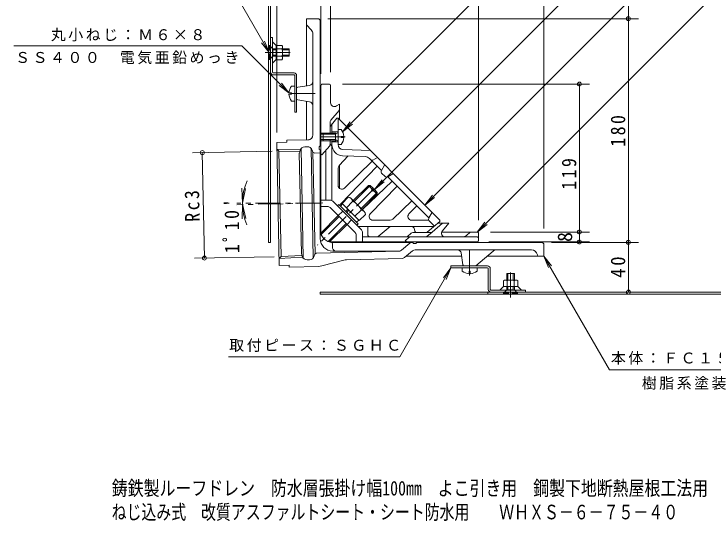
# Model space of a CAD drawing. Units: millimetres at full size, sheet at 1:4. Extents: x -463 to 459, y -549 to 474.
# Drawn here: x -417 to 146, y -549 to -141 of the extents above; entities that cross this region are included whole.
import ezdxf
from ezdxf.enums import TextEntityAlignment as Align

# ---------------------------------------------------------------- set-up
doc = ezdxf.new("R2010")
doc.units = ezdxf.units.MM
doc.header["$LTSCALE"] = 4
doc.header["$PDMODE"] = 32
doc.header["$PDSIZE"] = 3.2
doc.linetypes.add('CHAIN1', pattern=[8, 5, -1, 1, -1])
doc.linetypes.add('DASHED1', pattern=[1.8, 1.2, -0.6])
for name, color, linetype, lineweight in [('0-0_通り芯', 3, 'Continuous', 9), ('0-1_躯体', 2, 'Continuous', 9), ('0-2_仕上', 6, 'Continuous', 9), ('0-4_その他', 7, 'Continuous', 9), ('0-5_寸法', 7, 'Continuous', 9), ('0-8', 2, 'Continuous', 9), ('0-A', 2, 'Continuous', 9), ('0-F', 7, 'CHAIN1', 9)]:
    doc.layers.add(name, color=color, linetype=linetype, lineweight=lineweight)
doc.layers.add('F-5_F-5ﾚｲﾔ', color=2, linetype='Continuous')
doc.styles.add('ＭＳ ゴシック', font='')
doc.styles.get('ＭＳ ゴシック').set_extended_font_data('MS Gothic')

msp = doc.modelspace()

# ---------------------------------------------------------------- linework, layer by layer
at = {"layer": '0-0_通り芯'}
for p, q in [((-172.18, -145.134), (-181.18, -145.134)), ((-181.18, -199.131), (-181.18, -145.134)), ((-177.523, -154.055), (-181.18, -150.134)), ((-170.18, -247.011), (-170.18, -147.134)), ((-176.18, -238.623), (-176.18, -157.465)), ((-189.18, -209.504), (-189.18, -201.22)), ((-188.332, -200.231), (-178.724, -198.753)), ((-188.332, -210.492), (-178.724, -211.97)), ((-181.18, -242.645), (-181.18, -211.592)), ((-197.151, -244.47), (-205.15, -244.633)), ((-205.15, -244.633), (-203.134, -343.654)), ((-179.098, -242.602), (-197.182, -242.97)), ((-197.151, -244.47), (-197.182, -242.97)), ((-170.297, -247.332), (-171.063, -248.244)), ((-205.037, -250.19), (-186.135, -250.396)), ((-203.479, -251.685), (-205.037, -250.19)), ((-203.479, -251.685), (-186.608, -251.869)), ((-187.028, -253.462), (-186.42, -251.155)), ((-183.825, -337.844), (-185.622, -249.61)), ((-180.668, -248.135), (-182.634, -248.175)), ((-175.827, -337.681), (-177.624, -249.447)), ((-176.764, -250.958), (-176.489, -251.85)), ((-174.392, -334.459), (-176.059, -252.605)), ((-174.537, -253.262), (-170.18, -253.173)), ((-171.18, -248.566), (-171.18, -249.677)), ((-170.327, -250.737), (-171.033, -250.03)), ((-170.181, -322.134), (-170.18, -251.09)), ((-185.401, -334.146), (-187.044, -253.462)), ((-160.316, -329.134), (-160.316, -326.075)), ((-96.137, -325.134), (-160.181, -325.134)), ((-104.717, -331.458), (-98.017, -325.836)), ((-95.784, -325.28), (-95.077, -325.987)), ((-93.613, -326.134), (-94.724, -326.134)), ((-92.378, -325.251), (-93.291, -326.017)), ((-92.057, -325.134), (7.82, -325.134)), ((-102.471, -337.406), (-95.833, -331.836)), ((-93.905, -331.134), (-0.279, -331.134)), ((9.82, -327.134), (9.82, -336.134)), ((-203.248, -338.055), (-184.37, -337.079)), ((-201.758, -336.497), (-184.903, -335.627)), ((-185.359, -334.145), (-184.685, -336.334)), ((-174.79, -335.229), (-175.029, -336.138)), ((-172.903, -333.74), (-106.574, -332.159)), ((-160.181, -332.134), (-106.252, -332.134)), ((-100.955, -336.134), (-56.431, -336.134)), ((-55.331, -343.286), (-56.809, -333.677)), ((-44.922, -343.9), (-31.102, -332.303)), ((-35.666, -336.134), (9.82, -336.134)), ((4.623, -335.153), (4.82, -336.134)), ((-178.816, -339.116), (-180.78, -339.156)), ((-151.311, -339.496), (-169.035, -344.141)), ((-149.014, -339.172), (-104.328, -338.107)), ((-195.136, -343.496), (-203.134, -343.659)), ((-195.105, -344.995), (-195.136, -343.496)), ((-171.366, -344.466), (-195.106, -344.949)), ((-45.565, -344.134), (-54.343, -344.134))]:
    msp.add_line(p, q, dxfattribs=at)
at = {"layer": '0-0_通り芯', "color": 4, "linetype": 'CHAIN1'}
for p, q in [((-194.161, -205.362), (-174.415, -205.362)), ((-49.954, -351.739), (-49.954, -329.643))]:
    msp.add_line(p, q, dxfattribs=at)
at = {"layer": '0-0_通り芯', "linetype": 'CHAIN1'}
for p, q in [((-126.765, -281.718), (-172.304, -327.257)), ((-168.172, -293.436), (-237.354, -294.845))]:
    msp.add_line(p, q, dxfattribs=at)
at = {"layer": '0-0_通り芯'}
msp.add_lwpolyline([(-203.479, -251.685), (-201.758, -336.497), (-203.248, -338.055)], dxfattribs=at)
for centre, radius, start, end in [((-172.18, -147.134), 2, 0, 90), ((-181.18, -157.465), 5, 359.99971, 43.00047), ((-179.18, -195.788), 3, 278.74616, 0), ((-188.18, -201.22), 1, 98.74616, 180), ((-188.18, -209.504), 1, 180, 261.25384), ((-179.18, -214.935), 3, 0, 81.25384), ((-180.18, -238.623), 4, 271.16684, 359.99965), ((-170.68, -247.01), 0.5, 320.0007, 359.99858), ((-182.552, -252.175), 4, 91.16704, 165.22115), ((-180.587, -252.134), 4, 17.11235, 91.16702), ((-174.578, -251.262), 2, 197.11235, 271.16702), ((-170.68, -248.566), 0.5, 139.99892, 179.99681), ((-170.68, -249.677), 0.5, 180.00105, 225), ((-170.68, -251.09), 0.5, 0, 44.99799), ((-160.181, -315.134), 10, 179.99939, 270.00031), ((-160.181, -322.134), 10, 179.99928, 270.00029), ((-161.316, -326.075), 1, 0, 84.07614), ((-96.089, -328.134), 3, 90.00047, 130.00017), ((-96.137, -325.634), 0.5, 45.00198, 91.11858), ((-94.724, -325.634), 0.5, 225, 269.99893), ((-93.613, -325.634), 0.5, 270.00319, 310.00108), ((-92.057, -325.634), 0.5, 90, 129.9993), ((7.82, -327.134), 2, 0, 90), ((-157.316, -329.134), 3, 180, 270.00012), ((-106.645, -329.16), 3, 271.3656, 310.00017), ((-93.905, -334.134), 3, 90, 130.00003), ((-59.774, -334.134), 3, 8.74616, 90), ((-27.888, -336.134), 5, 90, 130), ((-0.279, -336.134), 5, 11.31006, 90), ((-180.862, -335.157), 4, 197.11235, 271.16628), ((-178.897, -335.117), 4, 271.16629, 345.22115), ((-172.856, -335.739), 2, 91.36562, 165.22299), ((-104.4, -335.108), 3, 271.3656, 310.00055), ((-148.775, -349.169), 10, 91.36553, 104.68655), ((-171.57, -334.468), 10, 271.16663, 284.68655), ((-54.343, -343.134), 1, 188.74616, 270), ((-45.565, -343.134), 1, 270, 310)]:
    msp.add_arc(centre, radius, start, end, dxfattribs=at)
at = {"layer": '0-1_躯体'}
for p, q in [((-169.83, -317.76), (-169.829, -200.065)), ((-169.127, -198.137), (-168.829, -197.782)), ((-162.829, -197.782), (-168.829, -197.782)), ((-161.829, -212.92), (-161.829, -198.782)), ((-157.108, -215.378), (-154.829, -213.782)), ((-154.829, -213.782), (-154.829, -226.282)), ((-155.063, -219.061), (-161.627, -226.884)), ((-162.329, -228.812), (-162.329, -238.152)), ((-162.329, -228.812), (-162.329, -238.152)), ((-167.83, -237.282), (-169.829, -237.282)), ((-167.83, -238.152), (-169.829, -238.152)), ((-167.83, -242.412), (-169.829, -242.412)), ((-167.83, -243.282), (-169.829, -243.282)), ((-162.563, -247.315), (-168.829, -254.782)), ((-162.329, -246.672), (-162.329, -242.412)), ((-162.329, -242.412), (-162.329, -246.672)), ((-165.83, -291.195), (-165.829, -251.207)), ((-168.95, -254.661), (-168.829, -254.782)), ((-154.829, -263.083), (-154.829, -281.585)), ((-162.234, -291.195), (-169.83, -291.195)), ((-137.121, -315.065), (-160.113, -292.073)), ((-164.305, -296.195), (-169.83, -296.195)), ((-142.121, -317.136), (-162.184, -297.073)), ((-131.939, -318.782), (-131.939, -312.282)), ((-123.521, -320.431), (-113.809, -312.282)), ((-80.21, -316.814), (-71.83, -309.782)), ((-75.618, -309.782), (-66.83, -309.782)), ((-71.924, -315.854), (-66.83, -309.782)), ((-141.243, -319.257), (-141.243, -324.782)), ((-136.243, -317.186), (-136.243, -324.782)), ((-100.039, -320.314), (-96.983, -317.75)), ((-81.496, -317.282), (-95.697, -317.282)), ((-84.381, -320.314), (-80.21, -316.814)), ((-48.849, -316.782), (-72.455, -316.782)), ((-49.492, -317.016), (-52.586, -319.612)), ((-43.83, -316.782), (-48.849, -316.782)), ((-42.83, -317.782), (-42.83, -323.782)), ((-162.711, -324.782), (-45.113, -324.782)), ((-129.939, -320.782), (-136.243, -320.782)), ((-124.485, -320.782), (-129.939, -320.782)), ((-97.527, -320.782), (-124.485, -320.782)), ((-98.812, -321.25), (-101.83, -323.782)), ((-101.708, -323.903), (-101.83, -323.782)), ((-97.527, -320.782), (-85.667, -320.782)), ((-69.626, -320.782), (-85.667, -320.782)), ((-55.8, -320.782), (-69.626, -320.782)), ((-43.83, -320.782), (-55.8, -320.782)), ((-43.185, -324.08), (-42.83, -323.782)), ((-43.185, -324.08), (-42.83, -323.782))]:
    msp.add_line(p, q, dxfattribs=at)
for centre, radius, start, end in [((-166.829, -200.065), 3, 139.99971, 179.99899), ((-162.829, -198.782), 1, 0, 90), ((-158.829, -212.92), 3, 179.99953, 305.00427), ((-155.829, -218.418), 1, 320.0007, 0), ((-159.329, -228.812), 3, 140.0006, 180), ((-163.329, -246.672), 1, 320.00024, 0), ((-166.829, -252.539), 3, 180, 225.00249), ((-162.234, -294.195), 3, 45, 90), ((-164.305, -299.195), 3, 45, 90), ((-139.243, -317.186), 3, 0, 45), ((-144.243, -319.257), 3, 0, 45), ((-129.939, -318.782), 2, 180, 270), ((-124.485, -319.282), 1.5, 270, 310.00017), ((-101.325, -318.782), 2, 270, 309.99985), ((-95.697, -319.282), 2, 90, 129.99985), ((-85.667, -318.782), 2, 270, 310.00017), ((-81.496, -315.282), 2, 270, 310.00017), ((-69.626, -317.782), 3, 139.99907, 270), ((-55.8, -315.782), 5, 270, 309.99991), ((-48.849, -317.782), 1, 90.00035, 129.99946), ((-43.83, -317.782), 1, 0, 90.00035), ((-99.587, -321.782), 3, 224.9977, 270), ((-97.527, -322.782), 2, 90, 129.99994), ((-45.113, -321.782), 3, 270, 309.99908), ((-45.113, -321.782), 3, 270, 309.99908), ((-43.83, -321.782), 1, 0, 90)]:
    msp.add_arc(centre, radius, start, end, dxfattribs=at)
at = {"layer": '0-2_仕上'}
for p, q in [((-162.329, -231.836), (-156.83, -225.282)), ((-160.83, -237.282), (-160.83, -230.049)), ((-156.83, -225.282), (-155.829, -225.282)), ((-155.83, -236.282), (-155.829, -225.282)), ((-155.829, -225.282), (-73.83, -307.282)), ((-155.83, -236.282), (-160.83, -236.282)), ((-160.83, -291.544), (-160.83, -243.282)), ((-155.83, -244.282), (-160.83, -244.282)), ((-155.83, -246.433), (-155.83, -244.282)), ((-129.83, -251.282), (-151.983, -250.43)), ((-154.988, -263.247), (-147.605, -255.602)), ((-133.937, -256.128), (-152.175, -255.426)), ((-130.594, -257.588), (-120.84, -267.343)), ((-127.786, -258.885), (-124.173, -256.939)), ((-124.317, -257.016), (-124.206, -256.906)), ((-124.314, -263.869), (-153.869, -294.474)), ((-128.326, -259.857), (-150.746, -281.507)), ((-155.83, -265.331), (-155.83, -279.349)), ((-121.054, -267.739), (-120.84, -267.343)), ((-118.059, -272.246), (-120.793, -269.511)), ((-116.287, -272.506), (-115.89, -272.292)), ((-115.89, -272.292), (-82.669, -305.514)), ((-112.416, -275.767), (-136.271, -298.803)), ((-108.404, -279.779), (-130.055, -302.198)), ((-111.795, -306.44), (-96.506, -291.676)), ((-92.494, -295.689), (-98.781, -302.198)), ((-113.879, -307.282), (-127.897, -307.282)), ((-96.623, -307.282), (-82.908, -307.282)), ((-84.137, -316.931), (-73.83, -308.282)), ((-82.882, -305.91), (-82.669, -305.514)), ((-82.622, -307.682), (-78.284, -312.02)), ((-73.83, -307.282), (-73.83, -308.282)), ((-139.83, -312.282), (-79.143, -312.282)), ((-94.071, -316.076), (-94.348, -314.694)), ((-92.6, -317.282), (-85.102, -317.282))]:
    msp.add_line(p, q, dxfattribs=at)
at = {"layer": '0-2_仕上', "color": 4}
for p, q in [((-153.23, -234.282), (-155.83, -234.282)), ((-155.83, -234.282), (-155.83, -246.282)), ((-167.83, -237.282), (-167.83, -243.282)), ((-157.83, -237.282), (-167.83, -237.282)), ((-157.83, -238.152), (-167.83, -238.152)), ((-157.83, -238.152), (-155.957, -237.1)), ((-157.83, -237.282), (-157.066, -237.722)), ((-157.83, -237.282), (-157.83, -243.282)), ((-153.23, -240.761), (-153.23, -239.803)), ((-151.241, -239.803), (-153.23, -239.803)), ((-151.241, -240.761), (-153.23, -240.761)), ((-157.83, -242.412), (-167.83, -242.412)), ((-157.83, -243.282), (-167.83, -243.282)), ((-157.83, -242.412), (-155.957, -243.464)), ((-157.83, -243.282), (-157.066, -242.841)), ((-153.23, -246.282), (-155.83, -246.282))]:
    msp.add_line(p, q, dxfattribs=at)
at = {"layer": '0-2_仕上', "linetype": 'CHAIN1'}
msp.add_line((-150.044, -240.282), (-171.555, -240.282), dxfattribs=at)
at = {"layer": '0-2_仕上', "linetype": 'DASHED1'}
for p, q in [((-120.84, -267.343), (-118.365, -262.747)), ((-115.89, -272.292), (-111.294, -269.818)), ((-82.669, -305.514), (-80.194, -300.918))]:
    msp.add_line(p, q, dxfattribs=at)
at = {"layer": '0-2_仕上'}
for centre, radius, start, end in [((-159.33, -230.595), 1.5, 140.00024, 179.99966), ((-163.83, -248.741), 3, 0, 59.99167), ((-151.83, -246.433), 9, 179.99989, 267.79736), ((-151.829, -246.433), 4, 180, 267.79758), ((-134.13, -261.124), 5, 44.99969, 87.79678), ((-128.498, -257.564), 1.5, 225.00101, 298.30215), ((-152.83, -265.331), 3, 136.00031, 180), ((-119.733, -268.45), 1.5, 151.69917, 225.00067), ((-116.998, -271.185), 1.5, 225.00067, 298.29955), ((-152.83, -279.349), 3, 180, 313.99992), ((-139.83, -291.282), 21, 179.99979, 180.2036), ((-151.711, -296.558), 3, 136.00008, 157.94907), ((-127.897, -304.282), 3, 135.99957, 269.9995), ((-96.623, -304.282), 3, 135.99957, 269.9995), ((-113.879, -304.282), 3, 270, 313.99899), ((-81.561, -306.621), 1.5, 151.69922, 224.99966), ((-139.83, -291.282), 21, 269.79643, 269.9998), ((-97.289, -315.282), 3, 11.30984, 90), ((-79.143, -310.782), 1.5, 269.99966, 309.99969), ((-92.6, -315.782), 1.5, 191.31015, 269.99966), ((-85.102, -315.782), 1.5, 269.99966, 309.99969)]:
    msp.add_arc(centre, radius, start, end, dxfattribs=at)
at = {"layer": '0-2_仕上', "color": 4}
for centre, radius, start, end in [((-161.23, -240.282), 10, 2.74562, 36.86987), ((-156.08, -236.882), 0.25, 299.32918, 0), ((-161.23, -240.282), 10, 323.13013, 357.25438), ((-156.08, -243.682), 0.25, 0, 60.67082)]:
    msp.add_arc(centre, radius, start, end, dxfattribs=at)
at = {"layer": '0-4_その他'}
for p, q in [((9.82, 73.81), (9.82, -313.89)), ((-205.15, 45.165), (-205.15, -236.633)), ((-169.829, 45.165), (-169.829, -189.416)), ((-161.829, 45.165), (-161.829, -188.133)), ((-42.83, 45.165), (-42.83, -307.133)), ((77.863, -145.134), (77.863, 9.866)), ((85.863, -145.134), (-164.18, -145.134)), ((77.863, -325.134), (77.863, -145.134)), ((46.462, -197.782), (-152.18, -197.782)), ((38.462, -316.782), (38.462, -197.782)), ((-273.113, -253.056), (-209.006, -251.75)), ((-265.115, -252.893), (-263.385, -337.802)), ((-232.827, -293.484), (-233.35, -281.496)), ((-232.827, -293.484), (-230.229, -281.769)), ((-232.819, -294.319), (-233.098, -306.316)), ((-232.819, -294.319), (-229.984, -305.98)), ((46.462, -316.782), (-33.18, -316.782)), ((38.462, -324.782), (38.462, -316.782)), ((46.462, -324.782), (-34.464, -324.782)), ((85.863, -325.134), (15.82, -325.134)), ((77.863, -365.133), (77.863, -325.134)), ((-271.384, -337.965), (-207.341, -336.661))]:
    msp.add_line(p, q, dxfattribs=at)
msp.add_arc((-187.743, -293.477), 45.084, 156.63402, 202.7846, dxfattribs=at)
for p in [(77.863, -145.134), (38.462, -197.782), (-265.115, -252.893), (38.462, -316.782), (38.462, -324.782), (77.863, -325.134), (-263.385, -337.802), (77.863, -365.133)]:
    msp.add_point(p, dxfattribs=at)
at = {"layer": '0-5_寸法'}
for p, q in [((-152.173, -236.085), (188.752, 104.84)), ((-126.567, -282.628), (188.752, 32.691)), ((-86.034, -295.06), (188.752, -20.273)), ((-211.261, -172.362), (-276.031, -60.381)), ((-43.83, -316.782), (188.752, -84.2)), ((-211.261, -172.362), (-215.088, -163.123)), ((-233.336, -166.916), (-416.707, -166.916)), ((-195.369, -204.882), (-233.336, -166.916)), ((-211.261, -172.362), (-217.348, -164.428)), ((-195.369, -204.882), (-203.302, -198.795)), ((-195.369, -204.882), (-201.456, -196.949)), ((-152.173, -236.085), (-146.085, -228.151)), ((-152.173, -236.085), (-144.239, -229.997)), ((-126.567, -282.628), (-120.479, -274.695)), ((-126.567, -282.628), (-118.634, -276.541)), ((-86.034, -295.06), (-79.946, -287.126)), ((-86.034, -295.06), (-78.101, -288.972)), ((-43.83, -316.782), (-37.742, -308.848)), ((-43.83, -316.782), (-35.896, -310.694)), ((9.82, -336.134), (62.637, -427.616)), ((9.82, -336.134), (15.907, -344.067)), ((9.82, -336.134), (13.646, -345.372)), ((-64.954, -345.734), (-106.258, -417.275)), ((-64.954, -345.734), (-71.042, -353.667)), ((-64.954, -345.734), (-68.781, -354.973)), ((-244.1, -417.275), (-106.258, -417.275)), ((62.637, -427.616), (182.658, -427.616))]:
    msp.add_line(p, q, dxfattribs=at)
at = {"layer": '0-8'}
for p, q in [((-208.579, -160.362), (-210.18, -160.362)), ((-208.579, -188.262), (-208.579, -160.362)), ((-205.58, -166.699), (-208.579, -163.699)), ((-205.58, -167.049), (-205.58, -177.674)), ((-205.58, -178.024), (-208.579, -181.024)), ((-208.08, -188.762), (-191.28, -188.762)), ((-191.28, -190.362), (-208.08, -190.362)), ((-190.78, -190.862), (-190.78, -220.362)), ((-189.18, -190.862), (-189.18, -220.362)), ((-190.78, -220.362), (-189.18, -220.362)), ((-35.454, -344.134), (-64.954, -344.134)), ((-64.954, -345.734), (-64.954, -344.134)), ((-35.454, -345.734), (-64.954, -345.734)), ((-34.954, -346.234), (-34.954, -363.033)), ((-33.354, -363.033), (-33.354, -346.234)), ((164.82, -365.133), (-170.18, -365.133)), ((-170.18, -365.133), (-170.18, -366.734)), ((-35.179, -365.133), (-35.179, -366.733)), ((-32.854, -363.533), (-9.541, -363.533)), ((-22.616, -360.533), (-25.616, -363.533)), ((-22.266, -360.533), (-11.641, -360.533)), ((-11.291, -360.533), (-8.291, -363.533)), ((-9.541, -363.533), (-4.954, -363.533)), ((-4.954, -363.533), (-4.954, -365.133)), ((164.82, -366.733), (-170.18, -366.733))]:
    msp.add_line(p, q, dxfattribs=at)
at = {"layer": '0-8', "linetype": 'CHAIN1'}
for p, q in [((-194.451, -172.362), (-214.579, -172.362)), ((-16.954, -349.405), (-16.954, -369.533))]:
    msp.add_line(p, q, dxfattribs=at)
at = {"layer": '0-8'}
for points in [[(-211.78, 9.866), (-210.18, 9.866), (-210.18, -325.134)], [(-211.78, 9.866), (-211.78, -325.134), (-210.18, -325.134)]]:
    msp.add_lwpolyline(points, dxfattribs=at)
for centre, radius, start, end in [((-208.08, -188.262), 2.1, 180, 270), ((-208.08, -188.262), 0.5, 180, 270), ((-191.28, -190.862), 2.1, 0, 90), ((-191.28, -190.862), 0.5, 0, 90), ((-35.454, -346.234), 2.1, 0, 90), ((-35.454, -346.234), 0.5, 0, 90), ((-32.854, -363.033), 2.1, 180, 270), ((-32.854, -363.033), 0.5, 180, 270)]:
    msp.add_arc(centre, radius, start, end, dxfattribs=at)
at = {"layer": '0-A', "linetype": 'DASHED1'}
for p, q in [((-211.261, -166.712), (-210.961, -166.712)), ((-211.261, -178.012), (-211.261, -166.712)), ((-208.311, -169.362), (-210.961, -166.712)), ((-208.311, -169.362), (-208.311, -175.362)), ((-205.58, -169.362), (-208.311, -169.362)), ((-208.311, -170.232), (-205.58, -170.232)), ((-208.311, -175.362), (-210.961, -178.012)), ((-208.311, -174.492), (-205.58, -174.492)), ((-205.58, -175.362), (-208.311, -175.362)), ((-155.664, -303.593), (-152.128, -300.058)), ((-148.593, -310.664), (-145.057, -307.129)), ((-19.954, -363.265), (-22.604, -365.915)), ((-19.954, -360.533), (-19.954, -363.265)), ((-19.954, -363.265), (-13.954, -363.265)), ((-19.084, -363.265), (-19.084, -360.533)), ((-14.824, -363.265), (-14.824, -360.533)), ((-13.954, -360.533), (-13.954, -363.265)), ((-13.954, -363.265), (-11.304, -365.915)), ((-22.604, -366.215), (-22.604, -365.915)), ((-11.304, -366.215), (-22.604, -366.215))]:
    msp.add_line(p, q, dxfattribs=at)
at = {"layer": '0-A'}
for p, q in [((-201.07, -166.612), (-205.58, -166.612)), ((-205.58, -166.612), (-205.58, -167.049)), ((-200.579, -168.055), (-200.579, -176.668)), ((-201.07, -169.498), (-205.58, -169.498)), ((-200.579, -169.362), (-195.261, -169.362)), ((-200.579, -170.232), (-195.261, -170.232)), ((-195.261, -175.362), (-195.261, -169.362)), ((-201.07, -175.225), (-205.58, -175.225)), ((-205.58, -178.112), (-205.58, -177.674)), ((-201.07, -178.112), (-205.58, -178.112)), ((-200.579, -174.492), (-195.261, -174.492)), ((-200.579, -175.362), (-195.261, -175.362)), ((-193.38, -199.361), (-190.78, -199.361)), ((-195.369, -204.882), (-193.38, -204.882)), ((-195.369, -205.841), (-193.38, -205.841)), ((-193.38, -205.841), (-193.38, -204.882)), ((-193.38, -211.362), (-190.78, -211.362)), ((-143.572, -291.502), (-131.34, -279.269)), ((-142.865, -292.209), (-129.926, -279.27)), ((-128.335, -282.275), (-131.34, -279.269)), ((-131.34, -279.269), (-129.926, -279.27)), ((-127.628, -281.568), (-129.926, -279.27)), ((-137.208, -297.866), (-124.269, -284.926)), ((-136.502, -298.573), (-124.269, -286.341)), ((-127.981, -284.042), (-126.567, -282.628)), ((-124.269, -286.341), (-127.274, -283.335)), ((-124.269, -284.926), (-126.567, -282.628)), ((-124.269, -284.926), (-124.269, -286.341)), ((-147.6, -288.74), (-152.624, -293.764)), ((-144.13, -292.21), (-149.154, -297.234)), ((-145.232, -289.842), (-134.843, -300.232)), ((-156.371, -295.815), (-155.24, -294.683)), ((-139.684, -310.24), (-155.24, -294.683)), ((-153.967, -295.956), (-152.2, -294.188)), ((-169.83, -317.76), (-155.664, -303.593)), ((-149.636, -300.287), (-147.868, -298.519)), ((-148.929, -300.995), (-147.161, -299.227)), ((-137.211, -299.129), (-142.235, -304.153)), ((-169.477, -318.82), (-154.957, -304.301)), ((-140.956, -308.967), (-139.189, -307.199)), ((-163.799, -324.457), (-149.3, -309.957)), ((-162.732, -324.803), (-148.593, -310.664)), ((-140.815, -311.371), (-139.684, -310.24)), ((-55.954, -348.334), (-55.954, -345.734)), ((-50.433, -348.334), (-49.475, -348.334)), ((-50.433, -350.322), (-50.433, -348.334)), ((-49.475, -350.322), (-49.475, -348.334)), ((-43.954, -348.334), (-43.954, -345.734)), ((-13.954, -350.215), (-19.954, -350.215)), ((-19.954, -355.533), (-19.954, -350.215)), ((-19.084, -355.533), (-19.084, -350.215)), ((-14.824, -355.533), (-14.824, -350.215)), ((-13.954, -355.533), (-13.954, -350.215)), ((-22.704, -356.024), (-22.704, -360.533)), ((-21.26, -355.533), (-12.647, -355.533)), ((-19.817, -356.024), (-19.817, -360.533)), ((-14.09, -356.024), (-14.09, -360.533)), ((-11.204, -356.024), (-11.204, -360.533)), ((-22.704, -360.533), (-22.266, -360.533)), ((-11.204, -360.533), (-11.641, -360.533))]:
    msp.add_line(p, q, dxfattribs=at)
at = {"layer": '0-A', "linetype": 'DASHED1'}
for points in [[(-211.261, -178.012), (-210.961, -178.012), (-210.961, -166.712)], [(-11.304, -366.215), (-11.304, -365.915), (-22.604, -365.915)]]:
    msp.add_lwpolyline(points, dxfattribs=at)
at = {"layer": '0-A'}
for points in [[(-127.981, -284.042), (-129.042, -282.982), (-127.628, -281.568)], [(-133.74, -302.599), (-138.764, -307.623), (-152.624, -293.764)]]:
    msp.add_lwpolyline(points, dxfattribs=at)
for centre, radius, start, end in [((-202.947, -168.055), 2.368, 322.44278, 37.55722), ((-209.177, -172.362), 8.598, 340.548, 19.452), ((-202.947, -176.668), 2.368, 322.44278, 37.55722), ((-185.38, -205.362), 10, 143.13013, 177.25438), ((-185.38, -205.362), 10, 182.74562, 216.86987), ((-147.927, -292.537), 3.811, 4.92564, 85.07436), ((-149.811, -304.81), 13.822, 24.26926, 65.73074), ((-137.538, -302.927), 3.811, 4.92564, 85.07436), ((-49.954, -340.334), 10, 233.13013, 267.25438), ((-49.954, -340.334), 10, 272.74562, 306.86987), ((-21.26, -357.901), 2.368, 52.44278, 127.55722), ((-16.954, -364.131), 8.598, 70.548, 109.452), ((-12.647, -357.901), 2.368, 52.44278, 127.55722)]:
    msp.add_arc(centre, radius, start, end, dxfattribs=at)
at = {"layer": '0-F'}
msp.add_line((-170.181, -293.477), (-237.382, -293.477), dxfattribs=at)

# ---------------------------------------------------------------- texts
at = {"layer": '0-4_その他', "color": 2, "style": 'ＭＳ ゴシック'}
msp.add_text('8', height=11.73, rotation=90, dxfattribs=at).set_placement((36.062, -324.782), align=Align.BOTTOM_LEFT)
at = {"layer": '0-4_その他', "color": 2, "char_height": 11.73, "attachment_point": 7, "style": 'ＭＳ ゴシック'}
for s, insert, rotation in [('\\T1.27;\\W0.9;180', (75.463, -248.134), 90), ('\\T1.27;\\W0.9;119', (36.062, -282.757), 90), ('\\T1.27;\\W0.9;Rc3', (-267.033, -308.42), 91.167), ("\\T1.28;\\W0.9;1ﾟ10'", (-235.101, -333.811), 90.583), ('\\T1.27;\\W0.95;40', (75.463, -353.633), 90)]:
    msp.add_mtext(s, dxfattribs=dict(at, insert=insert, rotation=rotation))
at = {"layer": '0-5_寸法', "char_height": 8.798, "attachment_point": 7, "style": 'ＭＳ ゴシック'}
for s, insert in [('\\T1.17;丸小ねじ：Ｍ６×８', (-387.021, -163.375)), ('\\T1.17;ＳＳ４００\u3000電気亜鉛めっき', (-415.769, -181.773)), ('\\T1.17;取付ピース：ＳＧＨＣ', (-243.442, -413.281)), ('\\T1.17;本体：ＦＣ１５０', (63.739, -423.548)), ('\\T1.17;樹脂系塗装', (88.648, -443.795))]:
    msp.add_mtext(s, dxfattribs=dict(at, insert=insert))
at = {"layer": 'F-5_F-5ﾚｲﾔ', "style": 'ＭＳ ゴシック'}
for s, width, p in [('鋳鉄製ルーフドレン\u3000防水層張掛け幅100mm\u3000よこ引き用\u3000鋼製下地断熱屋根工法用', 0.8, (-337.924, -532.337)), ('ねじ込み式\u3000改質アスファルトシート・シート防水用\u3000\u3000ＷＨＸＳ－６－７５－４０', 0.75, (-338.116, -551.524))]:
    msp.add_text(s, height=11.73, dxfattribs=dict(at, width=width)).set_placement(p, align=Align.BOTTOM_LEFT)

doc.saveas('drawing.dxf')
